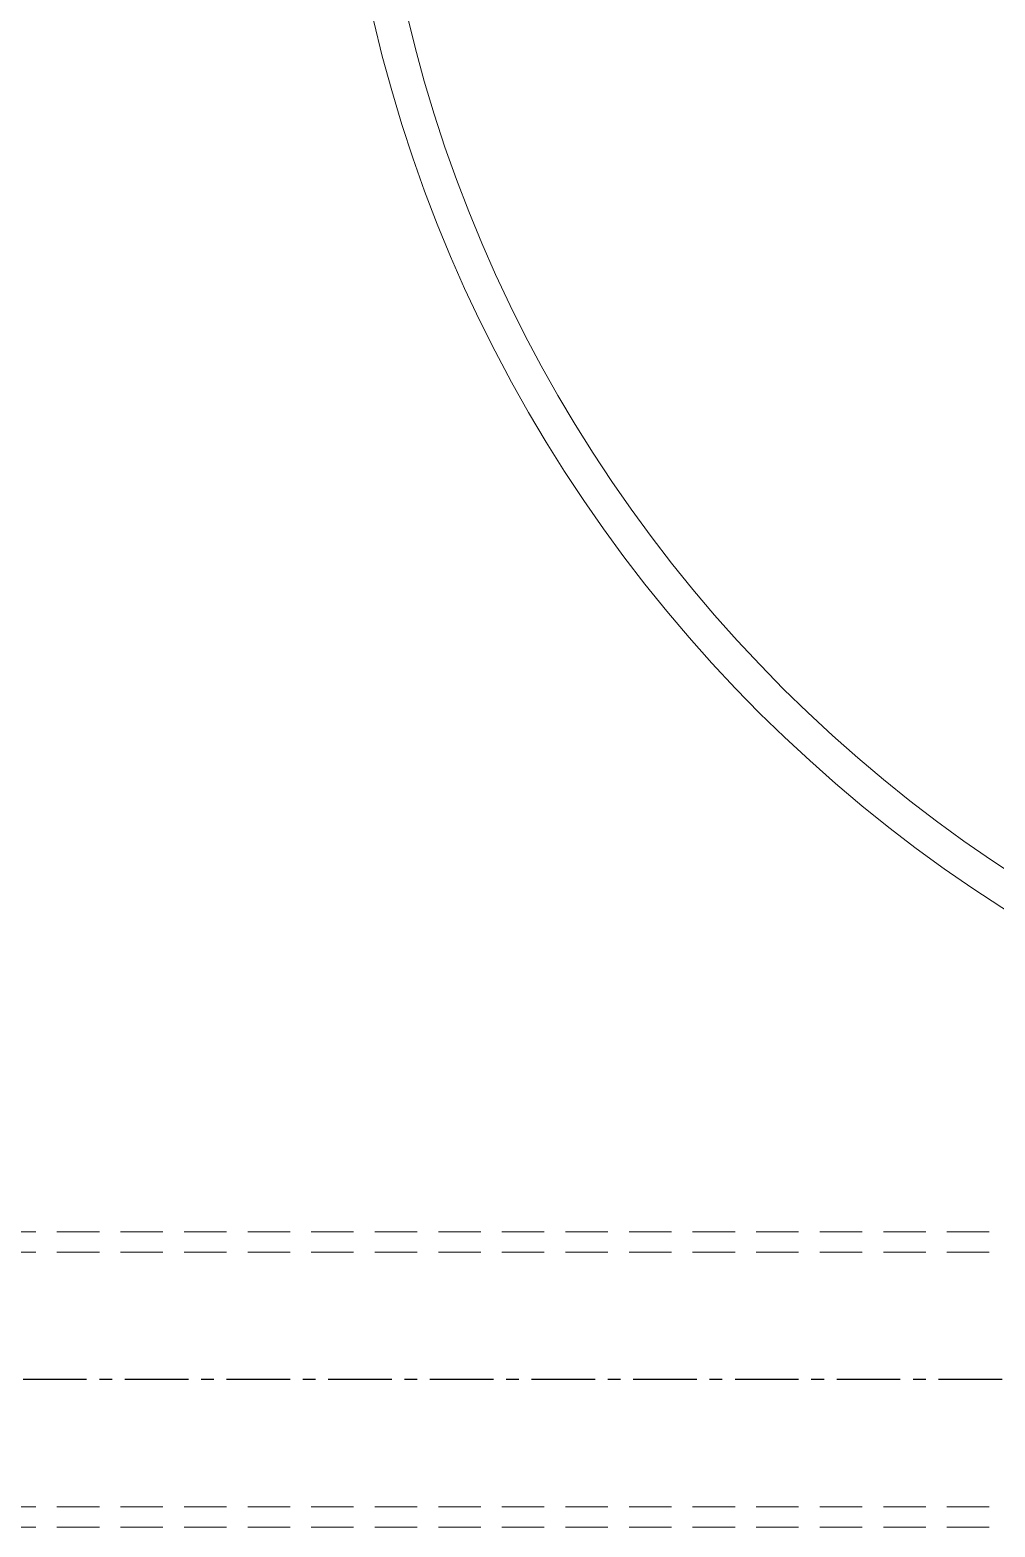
# Model space of a CAD drawing. Header units: millimetres. Extents: x -157642 to 241542, y -22875 to 31024.
# Drawn here: x -36185 to -30492, y 12805 to 21633 of the extents above; entities that cross this region are included whole.
import ezdxf

# ---------------------------------------------------------------- set-up
doc = ezdxf.new("R2010")
doc.units = ezdxf.units.MM
doc.header["$LTSCALE"] = 100
doc.header["$MEASUREMENT"] = 0
doc.linetypes.add('CENTERX2', pattern=[4, 2.5, -0.5, 0.5, -0.5])
doc.linetypes.add('DASHED2', pattern=[0.375, 0.25, -0.125])
doc.layers.add('3.Curb', color=6, linetype='Continuous', lineweight=15)
doc.layers.add('pipe', color=23, linetype='DASHED2', lineweight=0)
doc.layers.add('L1-DRAINAGE-TRANS_PIPE', color=230, linetype='CENTERX2')

msp = doc.modelspace()

# ---------------------------------------------------------------- linework, layer by layer
at = {"layer": '3.Curb', "flags": 128}
for points in [[(-34403.1, 30365.6), (-34380.1, 23596.2, 0.413215), (-25880.1, 15125.1), (138718.9, 15125.1, 0.414214), (148718.9, 25125.1), (148718.9, 30989.9)], [(-34203.1, 30366.3), (-34180.1, 23596.8, 0.413215), (-25880.1, 15325.1), (138718.9, 15325.1, 0.414214), (148518.9, 25125.1), (148518.9, 30989.9)]]:
    msp.add_lwpolyline(points, format="xyb", dxfattribs=at)
at = {"layer": 'L1-DRAINAGE-TRANS_PIPE', "ltscale": 1.5}
msp.add_lwpolyline([(-22650.6, 13675.1), (-52650.6, 13675.1)], dxfattribs=at)
at = {"layer": 'pipe', "ltscale": 10}
for points in [[(-22650.6, 14545.1), (-52650.6, 14545.1)], [(-22650.6, 14425.1), (-52650.6, 14425.1)], [(-22650.6, 12925.1), (-52650.6, 12925.1)], [(-22650.6, 12805.1), (-52650.6, 12805.1)]]:
    msp.add_lwpolyline(points, dxfattribs=at)

doc.saveas('drawing.dxf')
